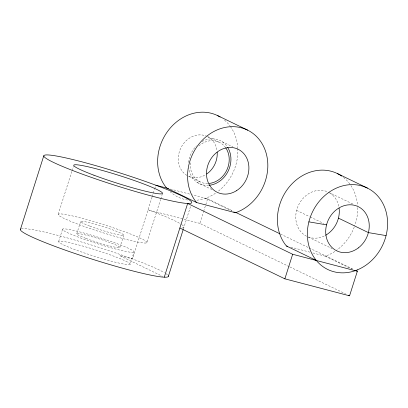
<?xml version="1.0" encoding="UTF-8"?>
<svg xmlns="http://www.w3.org/2000/svg" width="408" height="408" viewBox="0 0 408 408"><rect width="100%" height="100%" fill="white"/><g stroke="black" fill="none" stroke-linecap="round" stroke-linejoin="round"><path stroke-width="0.31" stroke-dasharray="2.04 1.53" d="M58.211 214.292L71.874 171.222M72.068 170.615L73.414 166.367M58.655 241.516L62.557 229.235M76.73 233.815L80.626 221.529M119.896 247.452L123.792 235.166M130.126 264.297A37.511 3.203 17.6 0 0 77.852 244.724A37.511 3.203 17.6 0 0 75.2 249.701A37.511 3.203 17.6 0 0 130.126 264.297L134.023 252.011A37.511 3.203 17.6 0 0 81.748 232.438A37.511 3.203 17.6 0 0 79.096 237.42A37.511 3.203 17.6 0 0 134.023 252.011M152.031 197.202L132.452 258.922L119.559 255.536L162.557 276.338M152.225 196.6L154.505 189.409M154.693 188.812L155.453 186.415M146.895 242.632A46.563 3.978 17.6 0 0 82.375 218.397A46.563 3.978 17.6 0 0 78.392 224.354A46.563 3.978 17.6 0 0 146.895 242.632L160.558 199.558M160.752 198.951L162.292 194.101M183.396 228.99L190.816 205.596M289.323 266.674L199.838 223.38L203.449 211.997M203.643 211.395L207.631 198.813L192.535 194.851M312.926 252.96L325.247 256.193L327.333 255.428A45.273 38.826 -64.2 0 0 335.208 251.236M170.36 189.026L190.072 194.203M290.746 247.136L309.845 252.149M199.838 223.38L148.043 209.783A77.607 6.63 17.6 0 1 181.448 224.451M352.777 204L328.486 192.25A24.577 21.078 -64.2 0 1 338.854 206.565M222.166 141.693L232.835 146.855M207.463 136.568L219.443 142.361M296.611 210.375L309.606 216.663M310.172 216.934L323.728 223.497M200.027 181.825L188.052 176.032A21.991 18.86 -64.2 0 0 205.102 175.037M197.304 182.493L211.9 189.557M308.27 237.063L331.995 248.543M207.631 198.813L232.871 211.023M280.48 234.059L308.591 247.656M309.162 247.936L353.333 269.305M205.474 198.247L232.024 211.094M325.247 256.193L352.364 269.316M289.899 266.954L345.54 293.872M21.293 228.822A77.607 6.63 17.6 0 1 87.883 243.933A77.607 6.63 17.6 0 1 164.342 272.651M165.857 273.59A77.607 6.63 17.6 0 1 167.836 275.165M181.871 224.742A77.607 6.63 17.6 0 1 182.101 228.021M224.543 120.146A45.273 38.826 -64.2 0 1 230.168 126.194M230.494 126.648A45.273 38.826 -64.2 0 1 237.782 147.859M237.818 148.466A45.273 38.826 -64.2 0 1 217.903 191.525M215.429 193.29A45.273 38.826 -64.2 0 1 207.555 197.482L204.816 198.487A45.273 38.826 -64.2 0 1 196.447 200.251M187.593 200.017A45.273 38.826 -64.2 0 1 170.151 191.729M343.46 177.398A45.273 38.826 -64.2 0 1 349.936 184.136M350.895 185.513A45.273 38.826 -64.2 0 1 357.551 205.8M357.637 207.621A45.273 38.826 -64.2 0 1 354.669 225.935M354.231 227.118A45.273 38.826 -64.2 0 1 336.207 250.548M324.192 236.008A24.577 21.078 -64.2 0 1 307.913 236.854M306.571 236.242A24.577 21.078 -64.2 0 1 298.574 205.03A24.577 21.078 -64.2 0 1 328.047 192.035M207.856 136.767A21.991 18.86 -64.2 0 1 217.051 150.741M186.895 175.399A21.991 18.86 -64.2 0 1 180.856 147.936A21.991 18.86 -64.2 0 1 206.264 136.032M198.798 145.926A21.991 18.86 -64.2 0 1 225.476 147.472M207.743 183.518A21.991 18.86 -64.2 0 1 203.755 183.131L202.475 182.794A21.991 18.86 -64.2 0 1 190.429 161.731M202.088 141.51A23.929 20.522 -64.2 0 1 227.292 146.788M208.784 185.349A23.929 20.522 -64.2 0 1 188.792 168.524M188.639 162.506A23.929 20.522 -64.2 0 1 196.355 145.896M86.017 238.43A22.634 1.933 17.6 0 0 119.825 247.569A22.634 1.933 17.6 0 0 89.097 235.901A22.634 1.933 17.6 0 0 86.017 238.43M89.913 226.144A22.634 1.933 17.6 0 0 123.721 235.283A22.634 1.933 17.6 0 0 92.993 223.615A22.634 1.933 17.6 0 0 89.913 226.144"/><path stroke-width="0.61" d="M20.4 229.505L43.778 155.8M164.276 277.17L187.654 203.464L292.653 254.266L357.347 271.249L349.554 295.815L284.861 278.832L179.862 228.036M168.387 276.308L183.202 229.597M284.861 278.832L292.653 254.266M235.416 212.731L237.497 211.971A45.273 38.826 -64.2 0 0 265.047 149.828A45.273 38.826 -64.2 0 0 208.371 134.951A45.273 38.826 -64.2 0 0 195.289 200.889L196.605 202.546L235.416 212.731L233.723 211.91M308.871 221.86L326.553 224.864M386.075 235.605L368.393 232.606L338.446 218.117M155.836 185.217L168.509 188.542M341.71 176.098A45.273 38.826 -64.2 0 0 289.384 186.742A45.273 38.826 -64.2 0 0 285.126 244.356L286.436 246.004L287.666 246.33M217.744 115.678L247.687 130.162M337.508 173.619L367.45 188.108M235.737 212.41L279.908 233.779M355.628 270.412L357.347 271.249M196.605 202.546L166.663 188.057L165.347 186.405A45.273 38.826 -64.2 0 1 168.83 129.759A45.273 38.826 -64.2 0 1 220.121 116.979M286.436 246.004L316.379 260.493M348.406 295.259L349.554 295.815M168.29 275.793A77.607 6.63 17.6 0 1 165.179 277.21L163.501 277.139A77.607 6.63 17.6 0 1 77.806 254.464A77.607 6.63 17.6 0 1 20.665 229.107M339.109 208.167A24.577 21.078 -64.2 0 1 325.62 235.258M225.741 147.839A21.991 18.86 -64.2 0 1 226.858 169.998A21.991 18.86 -64.2 0 1 209.1 183.442M217.199 152.199A21.991 18.86 -64.2 0 1 206.749 173.992M227.633 147.308A23.929 20.522 -64.2 0 1 228.245 170.952A23.929 20.522 -64.2 0 1 209.401 185.288M357.275 269.912L354.537 270.917A45.273 38.826 -64.2 0 1 316.797 261.023L315.068 258.845A45.273 38.826 -64.2 0 1 328.134 192.907A45.273 38.826 -64.2 0 1 384.815 207.769A45.273 38.826 -64.2 0 1 357.275 269.912M188.562 203.505L186.884 203.434A77.607 6.63 17.6 0 1 61.404 165.964A77.607 6.63 17.6 0 1 102.75 167.668A77.607 6.63 17.6 0 1 188.562 203.505M93.978 175.221A46.563 3.978 17.6 0 0 162.486 193.494A46.563 3.978 17.6 0 0 97.966 169.259A46.563 3.978 17.6 0 0 93.978 175.221M236.365 190.776A23.929 20.522 -64.2 0 0 240.134 150.389A23.929 20.522 -64.2 0 0 206.601 171.197A23.929 20.522 -64.2 0 0 236.365 190.776M358.3 247.936A24.577 21.078 -64.2 0 0 358.428 206.734A24.577 21.078 -64.2 0 0 325.691 231.53A24.577 21.078 -64.2 0 0 358.3 247.936"/></g></svg>
